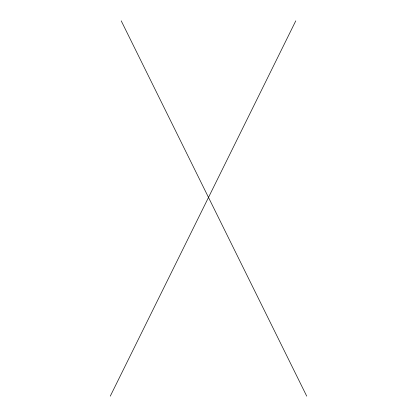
<?xml version="1.0" encoding="UTF-8"?>
<svg xmlns="http://www.w3.org/2000/svg" width="417" height="417" viewBox="0 0 417 417"><rect width="100%" height="100%" fill="white"/><g stroke="black" fill="none" stroke-linecap="round" stroke-linejoin="round"><path stroke-width="0.63" d="M110.276 396.15L295.783 20.85M121.217 20.85L306.724 396.15"/></g></svg>
